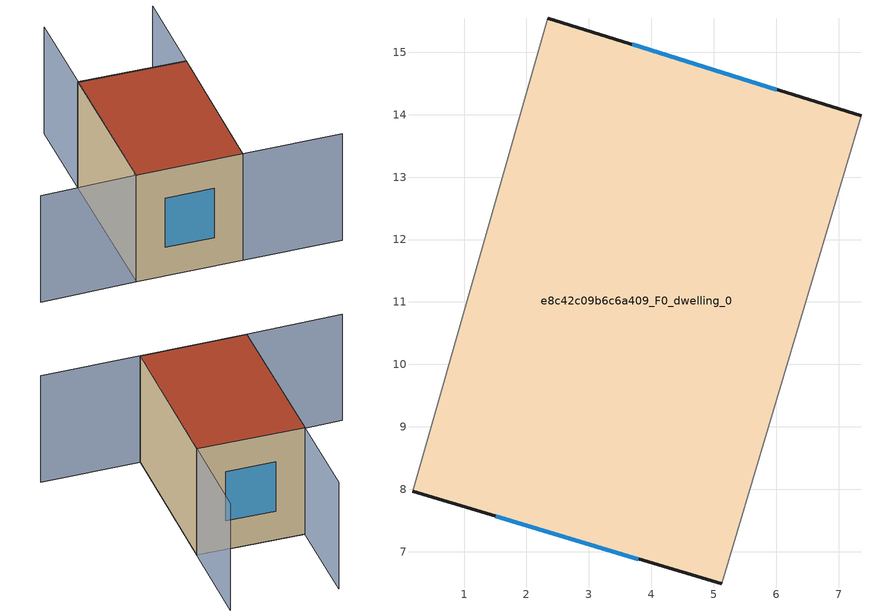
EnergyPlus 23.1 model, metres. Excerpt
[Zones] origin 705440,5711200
e8c42c09b6c6a409_F0_dwelling_0
 floor ground (EU_floor_Construction): 5.13,6.48 7.36,13.98 2.34,15.55 0.18,7.96 z0
 wall outside (EU_wall_Construction): 2.34,15.55 7.36,13.98 / 5.13,6.48 0.18,7.96 z0:6
 wall adiabatic (EU_wall_Construction): 7.36,13.98 5.13,6.48 / 0.18,7.96 2.34,15.55 z0:6
 window (EU_Window_Construction): 3.69,15.13 6.01,14.4 / 3.79,6.88 1.51,7.57 z1.62:4.38
 roof outside (EU_roof_Construction): 7.36,13.98 5.13,6.48 0.18,7.96 2.34,15.55 z6
shading: 3.63,19.96 0.17,7.97 / 0.17,7.97 -4.32,9.26 / 9.78,5.11 5.13,6.48 / 5.13,6.48 8.66,18.41 z0:6
[Building]
EU S2 Campaign: North Axis=0; Terrain=City; Solar Distribution=FullExterior
[Site:Location]
London: Latitude=51.5; Longitude=-0.5; Time Zone=0; Elevation=25
[SizingPeriod:WeatherFileDays]
AnnualSizingPeriod: Begin Month=1; Begin Day of Month=1; End Month=12; End Day of Month=31; Day of Week for Start Day=Monday; Use Weather File Daylight Saving Period=No; Use Weather File Rain and Snow Indicators=No
[MATERIAL]
EU_InternalMass_Material: Roughness=MediumRough; Thickness=0.1; Conductivity=1; Density=1800; Specific Heat=900; Thermal Absorptance=0.9; Solar Absorptance=0.7; Visible Absorptance=0.7
[MATERIAL:NOMASS] Roughness=MediumRough; Thermal Absorptance=0.9; Solar Absorptance=0.7; Visible Absorptance=0.7
Name | Thermal Resistance
EU_wall_NoMass | 0.555556
EU_roof_NoMass | 0.510204
EU_floor_NoMass | 1.68919
[WINDOWMATERIAL:SIMPLEGLAZINGSYSTEM]
EU_Window_SimpleGlazing: UFactor=3.96; Solar Heat Gain Coefficient=0.85; Visible Transmittance=0.85
[CONSTRUCTION]
EU_wall_Construction: EU_wall_NoMass
EU_roof_Construction: EU_roof_NoMass
EU_floor_Construction: EU_floor_NoMass
EU_InternalMass_Construction: EU_InternalMass_Material
EU_Window_Construction: EU_Window_SimpleGlazing
[ZONE]
e8c42c09b6c6a409_F0_dwelling_0: Type=1; Multiplier=1; Ceiling Height=autocalculate; Volume=245.604; Floor Area=autocalculate; Part of Total Floor Area=Yes
[INTERNALMASS]
e8c42c09b6c6a409_F0_dwelling_0_EU_InternalMass: Construction=EU_InternalMass_Construction; Zone or ZoneList=e8c42c09b6c6a409_F0_dwelling_0; Surface Area=40.9338
[OTHEREQUIPMENT]
EU_Step8_InternalGain_e8c42c09b6c6a409_F0_dwelling_0_f000: Fuel Type=Electricity; Zone or ZoneList or Space or SpaceList=e8c42c09b6c6a409_F0_dwelling_0; Schedule=EU_Step8_GainSchedule_e8c42c09b6c6a409_F0_dwelling_0_f000; Design Level Calculation Method=Watts/Area; Power per Zone Floor Area=1; Fraction Latent=0; Fraction Radiant=0; Fraction Lost=0; Carbon Dioxide Generation Rate=0; EndUse Subcategory=EU_Step8_InternalGains
[ZONEVENTILATION:DESIGNFLOWRATE]
EU_ConstantAir_e8c42c09b6c6a409_F0_dwelling_0: Zone or ZoneList or Space or SpaceList=e8c42c09b6c6a409_F0_dwelling_0; Schedule=EU_AlwaysOn; Design Flow Rate Calculation Method=AirChanges/Hour; Air Changes per Hour=0.48; Ventilation Type=Natural; Fan Pressure Rise=0; Fan Total Efficiency=1; Constant Term Coefficient=1; Temperature Term Coefficient=0; Velocity Term Coefficient=0; Velocity Squared Term Coefficient=0; Minimum Indoor Temperature=-100; Maximum Indoor Temperature=100; Delta Temperature=-100; Minimum Outdoor Temperature=-100; Maximum Outdoor Temperature=100; Maximum Wind Speed=40
[HVACTEMPLATE:THERMOSTAT]
EU_HeatOnly_e8c42c09b6c6a409_F0_dwelling_0: Constant Heating Setpoint=20; Constant Cooling Setpoint=50
[HVACTEMPLATE:ZONE:IDEALLOADSAIRSYSTEM]
e8c42c09b6c6a409_F0_dwelling_0: Template Thermostat=EU_HeatOnly_e8c42c09b6c6a409_F0_dwelling_0; System Availability Schedule=EU_AlwaysOn; Maximum Heating Supply Air Temperature=50; Minimum Cooling Supply Air Temperature=13; Maximum Heating Supply Air Humidity Ratio=0.0156; Minimum Cooling Supply Air Humidity Ratio=0.0077; Heating Limit=NoLimit; Cooling Limit=NoLimit; Heating Availability Schedule=EU_AlwaysOn; Cooling Availability Schedule=EU_CoolingOff; Dehumidification Control Type=ConstantSensibleHeatRatio; Cooling Sensible Heat Ratio=0.7; Dehumidification Setpoint=60; Humidification Control Type=None; Humidification Setpoint=30; Outdoor Air Method=None; Outdoor Air Flow Rate per Person=0.00944; Outdoor Air Flow Rate per Zone Floor Area=0; Outdoor Air Flow Rate per Zone=0; Demand Controlled Ventilation Type=None; Outdoor Air Economizer Type=NoEconomizer; Heat Recovery Type=None; Sensible Heat Recovery Effectiveness=0.7; Latent Heat Recovery Effectiveness=0.65
[SIZING:ZONE]
e8c42c09b6c6a409_F0_dwelling_0: Zone Cooling Design Supply Air Temperature Input Method=SupplyAirTemperature; Zone Cooling Design Supply Air Temperature=13; Zone Heating Design Supply Air Temperature Input Method=SupplyAirTemperature; Zone Heating Design Supply Air Temperature=50; Zone Cooling Design Supply Air Humidity Ratio=0.008; Zone Heating Design Supply Air Humidity Ratio=0.008; Cooling Design Air Flow Method=DesignDay; Cooling Design Air Flow Rate=0; Cooling Minimum Air Flow per Zone Floor Area=0.000762; Cooling Minimum Air Flow=0; Cooling Minimum Air Flow Fraction=0.2; Heating Design Air Flow Method=DesignDay; Heating Design Air Flow Rate=0; Heating Maximum Air Flow per Zone Floor Area=0.002032; Heating Maximum Air Flow=0.141576; Heating Maximum Air Flow Fraction=0.3; Account for Dedicated Outdoor Air System=No; Dedicated Outdoor Air System Control Strategy=NeutralSupplyAir; Dedicated Outdoor Air Low Setpoint Temperature for Design=autosize; Dedicated Outdoor Air High Setpoint Temperature for Design=autosize; Zone Load Sizing Method=Sensible Load Only No Latent Load; Zone Latent Cooling Design Supply Air Humidity Ratio Input Method=HumidityRatioDifference; Zone Cooling Design Supply Air Humidity Ratio Difference=0.005; Zone Latent Heating Design Supply Air Humidity Ratio Input Method=HumidityRatioDifference; Zone Humidification Design Supply Air Humidity Ratio Difference=0.005
[SCHEDULE:CONSTANT]
Name | Hourly Value
EU_AlwaysOn | 1
EU_CoolingOff | 0
[SCHEDULE:FILE]
EU_Step8_GainSchedule_e8c42c09b6c6a409_F0_dwelling_0_f000: File=../../schedules/e8c42c09b6c6a409/e8c42c09b6c6a409_F0_dwelling_0_f000_gain.csv; Column Number=1; Rows to Skip at Top=0; Number of Hours of Data=8760; Column Separator=Comma; Interpolate to Timestep=No; Minutes per Item=60; Adjust Schedule for Daylight Savings=Yes
